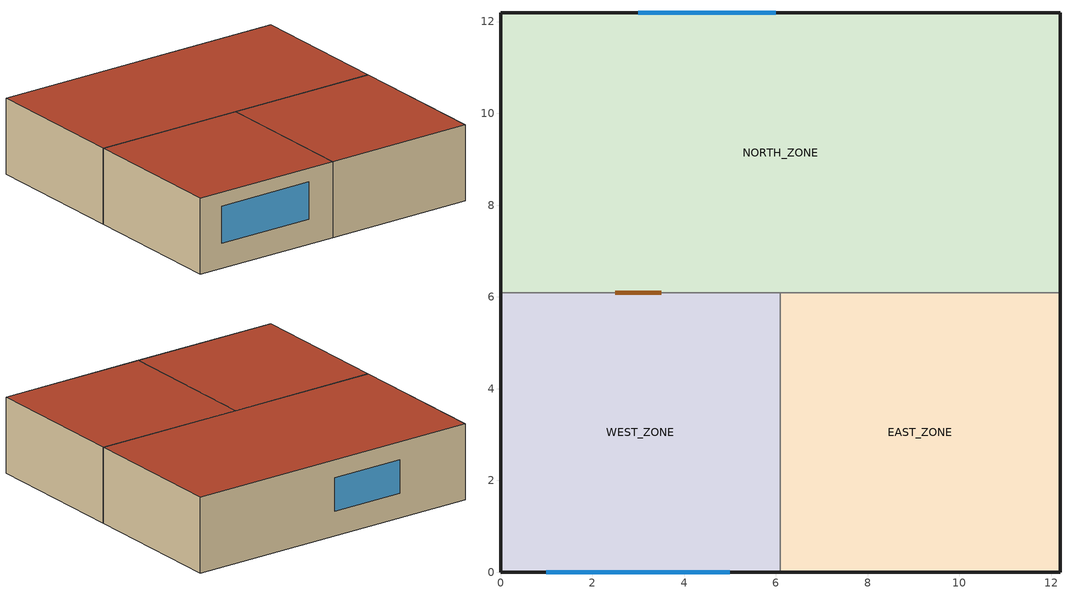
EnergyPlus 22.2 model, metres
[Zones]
WEST_ZONE
 floor adiabatic (FLOOR SLAB 8 IN): 0,0 0,6.1 6.1,6.1 6.1,0 z0
 wall outside (EXTWALL80): 0,6.1 0,0 6.1,0 z0:3.05
 wall to NORTH_ZONE (PARTITION06): 6.1,6.1 0,6.1 z0:3.05
 wall to EAST_ZONE (PARTITION06): 6.1,0 6.1,6.1 z0:3.05
 window (WIN-CON-LIGHT): 1,0 5,0 z1:2.5
 door inside (DOOR-CON): 3.5,6.1 2.5,6.1 z0:2
 roof outside (ROOF34): 0,6.1 0,0 6.1,0 6.1,6.1 z3.05
EAST_ZONE
 floor adiabatic (FLOOR SLAB 8 IN): 6.1,0 6.1,6.1 12.19,6.1 12.19,0 z0
 wall outside (EXTWALL80): 6.1,0 12.19,0 12.19,6.1 z0:3.05
 wall to NORTH_ZONE (PARTITION06): 12.19,6.1 6.1,6.1 z0:3.05
 roof outside (ROOF34): 6.1,6.1 6.1,0 12.19,0 12.19,6.1 z3.05
NORTH_ZONE
 floor adiabatic (FLOOR SLAB 8 IN): 0,6.1 0,12.19 12.19,12.19 12.19,6.1 z0
 wall outside (EXTWALL80): 12.19,6.1 12.19,12.19 0,12.19 0,6.1 z0:3.05
 window (WIN-CON-LIGHT): 6,12.19 3,12.19 z1:2.33
 roof outside (ROOF34): 0,12.19 0,6.1 12.19,6.1 12.19,12.19 z3.05
[Building]
AirflowNetwork 3 Zone Building: North Axis {deg}=0; Terrain=Suburbs; Loads Convergence Tolerance Value {W}=0.04; Temperature Convergence Tolerance Value {deltaC}=0.4; Solar Distribution=MinimalShadowing; Maximum Number of Warmup Days=25; Minimum Number of Warmup Days=6
[Site:Location]
CHICAGO_IL_USA TMY2-94846: Latitude {deg}=41.78; Longitude {deg}=-87.75; Time Zone {hr}=-6; Elevation {m}=190
[SizingPeriod:DesignDay] Day of Month=21; Humidity Condition Type=Wetbulb; Barometric Pressure {Pa}=99063; Rain Indicator=No; Snow Indicator=No; Daylight Saving Time Indicator=No; Solar Model Indicator=ASHRAEClearSky
Name | Month | Day Type | Maximum Dry-Bulb Temperature {C} | Daily Dry-Bulb Temperature Range {deltaC} | Wetbulb or DewPoint at Maximum Dry-Bulb {C} | Wind Speed {m/s} | Wind Direction {deg} | Sky Clearness
CHICAGO_IL_USA Annual Heating 99% Design Conditions DB | 1 | WinterDesignDay | -17.3 | 0 | -17.3 | 4.9 | 270 | 0
CHICAGO_IL_USA Annual Cooling 1% Design Conditions DB/MCWB | 7 | SummerDesignDay | 31.5 | 10.7 | 23 | 5.3 | 230 | 1
[Site:GroundTemperature:BuildingSurface]
20.03, 20.03, 20.13, 20.3, 20.43, 20.52, 20.62, 20.77, 20.78, 20.55, 20.44, 20.2
[Material] Thermal Absorptance=0.9
Name | Roughness | Thickness {m} | Conductivity {W/m-K} | Density {kg/m3} | Specific Heat {J/kg-K} | Solar Absorptance | Visible Absorptance
A1 - 1 IN STUCCO | Smooth | 0.0253898 | 0.691831 | 1858.142 | 836.8 | 0.92 | 0.92
C4 - 4 IN COMMON BRICK | Rough | 0.101498 | 0.726422 | 1922.216 | 836.8 | 0.76 | 0.76
E1 - 3 / 4 IN PLASTER OR GYP BOARD | Smooth | 0.01905 | 0.726422 | 1601.846 | 836.8 | 0.92 | 0.92
C6 - 8 IN CLAY TILE | Smooth | 0.203302 | 0.570761 | 1121.292 | 836.8 | 0.82 | 0.82
C10 - 8 IN HW CONCRETE | MediumRough | 0.203302 | 1.729577 | 2242.585 | 836.8 | 0.65 | 0.65
E2 - 1 / 2 IN SLAG OR STONE | Rough | 0.0127102 | 1.435549 | 881.0155 | 1673.6 | 0.55 | 0.55
E3 - 3 / 8 IN FELT AND MEMBRANE | Rough | 0.00954024 | 0.190253 | 1121.292 | 1673.6 | 0.75 | 0.75
B5 - 1 IN DENSE INSULATION | VeryRough | 0.0253898 | 0.0432394 | 91.30524 | 836.8 | 0.5 | 0.5
C12 - 2 IN HW CONCRETE | MediumRough | 0.0509016 | 1.729577 | 2242.585 | 836.8 | 0.65 | 0.65
1.375in-Solid-Core | Smooth | 0.034925 | 0.1525 | 614.5 | 1630 | 0.92 | 0.92
[WindowMaterial:Glazing]
WIN-LAY-GLASS-LIGHT: Optical Data Type=SpectralAverage; Thickness {m}=0.0025; Solar Transmittance at Normal Incidence=0.85; Front Side Solar Reflectance at Normal Incidence=0.075; Back Side Solar Reflectance at Normal Incidence=0.075; Visible Transmittance at Normal Incidence=0.901; Front Side Visible Reflectance at Normal Incidence=0.081; Back Side Visible Reflectance at Normal Incidence=0.081; Infrared Transmittance at Normal Incidence=0; Front Side Infrared Hemispherical Emissivity=0.84; Back Side Infrared Hemispherical Emissivity=0.84; Conductivity {W/m-K}=0.9
[Construction]
DOOR-CON: 1.375in-Solid-Core
EXTWALL80: A1 - 1 IN STUCCO, C4 - 4 IN COMMON BRICK, E1 - 3 / 4 IN PLASTER OR GYP BOARD
PARTITION06: E1 - 3 / 4 IN PLASTER OR GYP BOARD, C6 - 8 IN CLAY TILE, E1 - 3 / 4 IN PLASTER OR GYP BOARD
FLOOR SLAB 8 IN: C10 - 8 IN HW CONCRETE
ROOF34: E2 - 1 / 2 IN SLAG OR STONE, E3 - 3 / 8 IN FELT AND MEMBRANE, B5 - 1 IN DENSE INSULATION, C12 - 2 IN HW CONCRETE
WIN-CON-LIGHT: WIN-LAY-GLASS-LIGHT
[Zone] Type=1; Multiplier=1; Ceiling Height {m}=autocalculate
WEST_ZONE; EAST_ZONE; NORTH_ZONE
[People] Number of People Schedule=OFFICE OCCUPANCY; Number of People Calculation Method=people; Fraction Radiant=0.3; Activity Level Schedule=Activity Sch; Carbon Dioxide Generation Rate {m3/s-W}=3.82E-8; Mean Radiant Temperature Calculation Type=zoneaveraged; Work Efficiency Schedule=Work Eff Sch; Clothing Insulation Calculation Method=ClothingInsulationSchedule; Clothing Insulation Schedule=Clothing Sch; Air Velocity Schedule=Air Velo Sch; Thermal Comfort Model 1 Type=FANGER
Name | Zone or ZoneList or Space or SpaceList | Number of People
WEST_ZONE People | WEST_ZONE | 3
EAST_ZONE People | EAST_ZONE | 3
NORTH_ZONE People | NORTH_ZONE | 4
[Lights] Schedule=OFFICE LIGHTING; Design Level Calculation Method=LightingLevel; Return Air Fraction=0; Fraction Radiant=0.2; Fraction Visible=0.2; Fraction Replaceable=0
Name | Zone or ZoneList or Space or SpaceList | Lighting Level {W}
EAST_ZONE Lights | EAST_ZONE | 1464.375
NORTH_ZONE Lights | NORTH_ZONE | 878.6252
[ElectricEquipment] Schedule=INTERMITTENT; Design Level Calculation Method=EquipmentLevel; Fraction Latent=0; Fraction Radiant=0.3; Fraction Lost=0
Name | Zone or ZoneList or Space or SpaceList | Design Level {W}
WEST_ZONE Equip | WEST_ZONE | 2928.751
EAST_ZONE Equip | EAST_ZONE | 1464.375
NORTH_ZONE Equip | NORTH_ZONE | 2928.751
[Schedule:Compact]
Activity Sch: Through: 12/31, For: AllDays, Until: 24:00, 131.8
Work Eff Sch: Through: 12/31, For: AllDays, Until: 24:00, 0
Clothing Sch: Through: 12/31, For: AllDays, Until: 24:00, 1
Air Velo Sch: Through: 12/31, For: AllDays, Until: 24:00, 0.137
OFFICE OCCUPANCY: Through: 12/31, For: WeekDays, Until: 6:00, 0, Until: 7:00, 0.1, Until: 8:00, 0.5, Until: 12:00, 1, Until: 13:00, 0.5, Until: 16:00, 1, Until: 17:00, 0.5, Until: 18:00, 0.1, Until: 24:00, 0, For: AllOtherDays, Until: 24:00, 1
INTERMITTENT: Through: 12/31, For: WeekDays, Until: 8:00, 0, Until: 18:00, 1, Until: 24:00, 0, For: AllOtherDays, Until: 24:00, 0
OFFICE LIGHTING: Through: 12/31, For: WeekDays, Until: 6:00, 0.05, Until: 7:00, 0.2, Until: 17:00, 1, Until: 18:00, 0.5, Until: 24:00, 0.05, For: AllOtherDays, Until: 24:00, 0.05
[AirflowNetwork:SimulationControl]
NaturalVentilation: AirflowNetwork Control=MultizoneWithoutDistribution; Wind Pressure Coefficient Type=INPUT; Height Selection for Local Wind Pressure Calculation=ExternalNode; Building Type=LOWRISE; Maximum Number of Iterations=500; Initialization Type=ZeroNodePressures; Relative Airflow Convergence Tolerance=1.0E-05; Absolute Airflow Convergence Tolerance {kg/s}=1.0E-06; Convergence Acceleration Limit=-0.5; Azimuth Angle of Long Axis of Building {deg}=0; Ratio of Building Width Along Short Axis to Width Along Long Axis=1
[AirflowNetwork:MultiZone:Zone] Indoor and Outdoor Enthalpy Difference Lower Limit For Maximum Venting Open Factor {deltaJ/kg}=0; Indoor and Outdoor Enthalpy Difference Upper Limit for Minimum Venting Open Factor {deltaJ/kg}=300000
Name | Ventilation Control Mode | Ventilation Control Zone Temperature Setpoint Schedule | Minimum Venting Open Factor | Indoor and Outdoor Temperature Difference Lower Limit For Maximum Venting Open Factor {deltaC} | Indoor and Outdoor Temperature Difference Upper Limit for Minimum Venting Open Factor {deltaC} | Occupant Ventilation Control
WEST_ZONE | Temperature | WindowVentSched | 0.3 | 5 | 10 | OccupantVentilatioControl
EAST_ZONE | NoVent |  | 1 | 0 | 100
NORTH_ZONE | Temperature | WindowVentSched | 1 | 0 | 100
[AirflowNetwork:OccupantVentilationControl]
OccupantVentilatioControl: Minimum Opening Time {minutes}=4; Minimum Closing Time {minutes}=4; Thermal Comfort Low Temperature Curve=ThermalComfortLowTemp; Thermal Comfort Temperature Boundary Point {C}=10; Thermal Comfort High Temperature Curve=ThermalComfortHighTemp; Maximum Threshold for Persons Dissatisfied PPD {percent}=10; Occupancy Check=Yes
[AirflowNetwork:MultiZone:Surface]
Name | Leakage Component | Window/Door Opening Factor, or Crack Factor
Surface_1; Surface_2; Surface_8; Surface_9; Surface_14; Surface_15; Surface_16 | CR-1 | 1
Window1; Window2 | WiOpen1 | 0.5
Surface_3; Surface_4; Surface_11 | CRcri | 1
DoorInSurface_3 | DrOpen | 0.5
[AirflowNetwork:MultiZone:Component:DetailedOpening] Air Mass Flow Coefficient When Opening is Closed {kg/s-m}=0.001; Air Mass Flow Exponent When Opening is Closed=0.667; Type of Rectangular Large Vertical Opening (LVO)=NonPivoted; Extra Crack Length or Height of Pivoting Axis {m}=0; Number of Sets of Opening Factor Data=2; Opening Factor 1=0; Discharge Coefficient for Opening Factor 1=0.5; Width Factor for Opening Factor 1=0; Height Factor for Opening Factor 1=1; Start Height Factor for Opening Factor 1=0; Opening Factor 2=1; Discharge Coefficient for Opening Factor 2=0.6; Width Factor for Opening Factor 2=1; Height Factor for Opening Factor 2=1; Start Height Factor for Opening Factor 2=0; Opening Factor 3=0; Discharge Coefficient for Opening Factor 3=0; Width Factor for Opening Factor 3=0; Height Factor for Opening Factor 3=0; Start Height Factor for Opening Factor 3=0; Opening Factor 4=0; Discharge Coefficient for Opening Factor 4=0; Width Factor for Opening Factor 4=0; Height Factor for Opening Factor 4=0; Start Height Factor for Opening Factor 4=0
WiOpen1; DrOpen
[AirflowNetwork:MultiZone:ReferenceCrackConditions]
ReferenceCrackConditions: Reference Temperature {C}=20; Reference Barometric Pressure {Pa}=101320; Reference Humidity Ratio {kgWater/kgDryAir}=0.005
[AirflowNetwork:MultiZone:Surface:Crack] Air Mass Flow Exponent=0.667; Reference Crack Conditions=ReferenceCrackConditions
Name | Air Mass Flow Coefficient at Reference Conditions {kg/s}
CR-1 | 0.01
CRcri | 0.05
[AirflowNetwork:MultiZone:ExternalNode] External Node Height {m}=1.524
Name | Wind Pressure Coefficient Curve
NFacade | NFacade_WPCValue
EFacade | EFacade_WPCValue
SFacade | SFacade_WPCValue
WFacade | WFacade_WPCValue
[AirflowNetwork:MultiZone:WindPressureCoefficientArray]
Every 30 Degrees: Wind Direction 1 {deg}=0; Wind Direction 2 {deg}=30; Wind Direction 3 {deg}=60; Wind Direction 4 {deg}=90; Wind Direction 5 {deg}=120; Wind Direction 6 {deg}=150; Wind Direction 7 {deg}=180; Wind Direction 8 {deg}=210; Wind Direction 9 {deg}=240; Wind Direction 10 {deg}=270; Wind Direction 11 {deg}=300; Wind Direction 12 {deg}=330
[AirflowNetwork:MultiZone:WindPressureCoefficientValues] AirflowNetwork:MultiZone:WindPressureCoefficientArray=Every 30 Degrees
Name | Wind Pressure Coefficient Value 1 | Wind Pressure Coefficient Value 2 | Wind Pressure Coefficient Value 3 | Wind Pressure Coefficient Value 4 | Wind Pressure Coefficient Value 5 | Wind Pressure Coefficient Value 6 | Wind Pressure Coefficient Value 7 | Wind Pressure Coefficient Value 8 | Wind Pressure Coefficient Value 9 | Wind Pressure Coefficient Value 10 | Wind Pressure Coefficient Value 11 | Wind Pressure Coefficient Value 12
NFacade_WPCValue | 0.6 | 0.48 | 0.04 | -0.56 | -0.56 | -0.42 | -0.37 | -0.42 | -0.56 | -0.56 | 0.04 | 0.48
EFacade_WPCValue | -0.56 | 0.04 | 0.48 | 0.6 | 0.48 | 0.04 | -0.56 | -0.56 | -0.42 | -0.37 | -0.42 | -0.56
SFacade_WPCValue | -0.37 | -0.42 | -0.56 | -0.56 | 0.04 | 0.48 | 0.6 | 0.48 | 0.04 | -0.56 | -0.56 | -0.42
WFacade_WPCValue | -0.56 | -0.56 | -0.42 | -0.37 | -0.42 | -0.56 | -0.56 | 0.04 | 0.48 | 0.6 | 0.48 | 0.04
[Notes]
AirflowNetworkOccupantVentilationControl.idf
Basic file description:  1-story 3-zone building with natural ventilation modeled by AirflowNetwork.
Highlights:              Natural ventilation through openable exterior windows and openable interior door.
Provide an example to perform occupant ventilation control.
Simulation Location/Run: CHICAGO_IL_USA TMY2-94846, 2 design days, 2 run periods,
Run Control executes the design days only.
Location:                Chicago, IL
Design Days:             CHICAGO_IL_USA Annual Heating 99% Design Conditions DB, MaxDB= -17.3°C
CHICAGO_IL_USA Annual Cooling 1% Design Conditions, MaxDB=  31.5°C MCWB=  23.0°C
Run Period (Weather File): Winter 1/14, Summer 7/7, CHICAGO_IL_USA TMY2-94846
Run Control:             No zone or system sizing, design day run control.
Building:                Single story square building 40 ft x 40 ft x 10 ft. with three zones - a 40 ft x 20 ft
NORTH_ZONE, with two smaller 20 ft x 20 ft zones in the southwest (WEST_ZONE) and
southeast (EAST_ZONE) - and a flat roof with no plenum. The NORTH_ZONE has a single
9.84 ft x 4.36 ft (3m x 1.33m) north-facing window. The WEST_ZONE has a single
13.12 ft x 4.96 ft (4m x 1.5m) south-facing window. There is a 3.28 ft x 6.56 ft
(1m x 2m) door between the NORTH_ZONE and WEST_ZONE. All vertical surfaces
are also modeled with cracks for uncontrolled infiltration.
Floor Area:              148.6 m2
Number of Stories:       1
Zone Description Details: Symbols for openable windows ([ ]), openable door (] [) and cracks (//)
* External Node
Window2    Crack
/ Crack     NORTH_ZONE        / Crack
* External   |     DoorInSurface_3         |   * External
WFacade    | Crack        |    Crack     |     EFacade
/ Crack        / Crack        / Crack
|   WEST_ZONE  |  EAST_ZONE   |
Window1      Crack
* External Node
Internal gains description:     NA
Interzone Surfaces:             4
Internal Mass:                  None
People:                         4 in NORTH_ZONE, 3 in EAST_ZONE and WEST_ZONE
Lights:                         878.6 W in NORTH_ZONE, 1464.4 W in NORTH_ZONE,
Equipment:                      2928.8 W in NORTH_ZONE and WEST_ZONE, 1464.4 in EAST_ZONE
Windows:                        2 (3m x 1.33m in NORTH_ZONE, 4m x 1.5m in WEST_ZONE)
Door:                           1 ((1m x 2m door between NORTH_ZONE and WEST_ZONE)
Detached Shading:               None
Daylight:                       None
Natural Ventilation:            AirflowNetwork
Compact Schedules:              Yes
Solar Distribution:             MinimalShadowing
Zonal Equipment:                NA
Central Air Handling Equipment: No
System Equipment Autosize:      No
Purchased Cooling:              No
Purchased Heating:              No
Purchased Chilled Water:        No
Purchased Hot Water:            No
Coils:                          None
Pumps:                          None
Boilers:                        None
Chillers:                       None
Towers:                         None
Control logic:    The ventilation is temperature controlled. Window1 and DoorInSurface_3 in WEST_ZONE
are opened when
(1) the previous time step air temperature in WEST_ZONE is greater than the
ventilation setpoint schedule value (a fixed value of 21.1C in this run), and
(2) the previous time step air temperature in WEST_ZONE is greater than the
outside air temperature.
Similarly, Window2 in NORTH_ZONE is opened when the previous time step air
temperature in NORTH_ZONE is greater than the ventilation setpoint schedule value
and the previous time step air temperature in NORTH_ZONE is greater than the
outside air temperature.
Controls to modulate the ventilation openings are applied to the WEST_ZONE and
the NORTH_ZONE (see the AirflowNetwork:Multizone:Zone inputs for these zones).
The EAST_ZONE has no natural ventilation (Ventilation Control Mode = NoVent in
the AirflowNetwork:Multizone:Zone input for this zone).
In addition to natural ventilation in two of the zones, there are cracks in all
